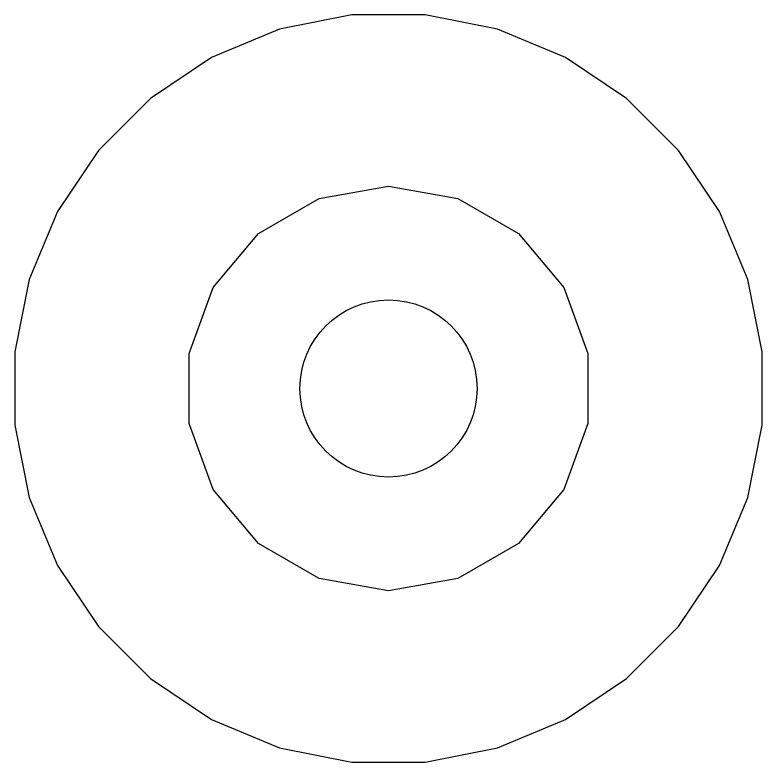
# Model space of a CAD drawing. Extents: x 91 to 190.2, y -113.9 to -59.9.
# Drawn here: x 97.583 to 99.297, y -89.977 to -88.263 of the extents above; entities that cross this region are included whole.
import ezdxf

# ---------------------------------------------------------------- set-up
doc = ezdxf.new("R2010")
doc.units = 0
doc.header["$MEASUREMENT"] = 0
doc.layers.add('BLACK', color=7, linetype='CONTINUOUS')

msp = doc.modelspace()

# ---------------------------------------------------------------- linework, layer by layer
at = {"layer": 'BLACK', "linetype": 'CONTINUOUS'}
for p, q in [((98.3556, -88.2628), (98.19, -88.2957)), ((98.5244, -88.2628), (98.3556, -88.2628)), ((98.69, -88.2957), (98.5244, -88.2628)), ((98.19, -88.2957), (98.034, -88.3604)), ((98.846, -88.3604), (98.69, -88.2957)), ((98.034, -88.3604), (97.8936, -88.4542)), ((98.9864, -88.4542), (98.846, -88.3604)), ((97.8936, -88.4542), (97.7742, -88.5736)), ((99.1058, -88.5736), (98.9864, -88.4542)), ((97.7742, -88.5736), (97.6804, -88.714)), ((99.1996, -88.714), (99.1058, -88.5736)), ((98.2812, -88.6837), (98.44, -88.6557)), ((98.44, -88.6557), (98.5988, -88.6837)), ((98.1416, -88.7644), (98.2812, -88.6837)), ((98.5988, -88.6837), (98.7384, -88.7644)), ((97.6804, -88.714), (97.6157, -88.87)), ((99.2643, -88.87), (99.1996, -88.714)), ((98.0379, -88.8879), (98.1416, -88.7644)), ((98.7384, -88.7644), (98.8421, -88.8879)), ((97.6157, -88.87), (97.5828, -89.0356)), ((99.2972, -89.0356), (99.2643, -88.87)), ((97.9828, -89.0394), (98.0379, -88.8879)), ((98.8421, -88.8879), (98.8972, -89.0394)), ((97.5828, -89.0356), (97.5828, -89.2044)), ((97.9828, -89.2006), (97.9828, -89.0394)), ((98.8972, -89.0394), (98.8972, -89.2006)), ((99.2972, -89.2044), (99.2972, -89.0356)), ((97.5828, -89.2044), (97.6157, -89.37)), ((98.0379, -89.3521), (97.9828, -89.2006)), ((98.8972, -89.2006), (98.8421, -89.3521)), ((99.2643, -89.37), (99.2972, -89.2044)), ((98.1416, -89.4756), (98.0379, -89.3521)), ((98.8421, -89.3521), (98.7384, -89.4756)), ((97.6157, -89.37), (97.6804, -89.526)), ((99.1996, -89.526), (99.2643, -89.37)), ((98.2812, -89.5563), (98.1416, -89.4756)), ((98.7384, -89.4756), (98.5988, -89.5563)), ((97.6804, -89.526), (97.7742, -89.6664)), ((99.1058, -89.6664), (99.1996, -89.526)), ((98.44, -89.5843), (98.2812, -89.5563)), ((98.5988, -89.5563), (98.44, -89.5843)), ((97.7742, -89.6664), (97.8936, -89.7858)), ((98.9864, -89.7858), (99.1058, -89.6664)), ((97.8936, -89.7858), (98.034, -89.8796)), ((98.846, -89.8796), (98.9864, -89.7858)), ((98.034, -89.8796), (98.19, -89.9443)), ((98.69, -89.9443), (98.846, -89.8796)), ((98.19, -89.9443), (98.3556, -89.9772)), ((98.5244, -89.9772), (98.69, -89.9443)), ((98.3556, -89.9772), (98.5244, -89.9772))]:
    msp.add_line(p, q, dxfattribs=at)
at = {"layer": 'BLACK'}
msp.add_circle((98.44, -89.12), 0.2032, dxfattribs=at)

doc.saveas('drawing.dxf')
